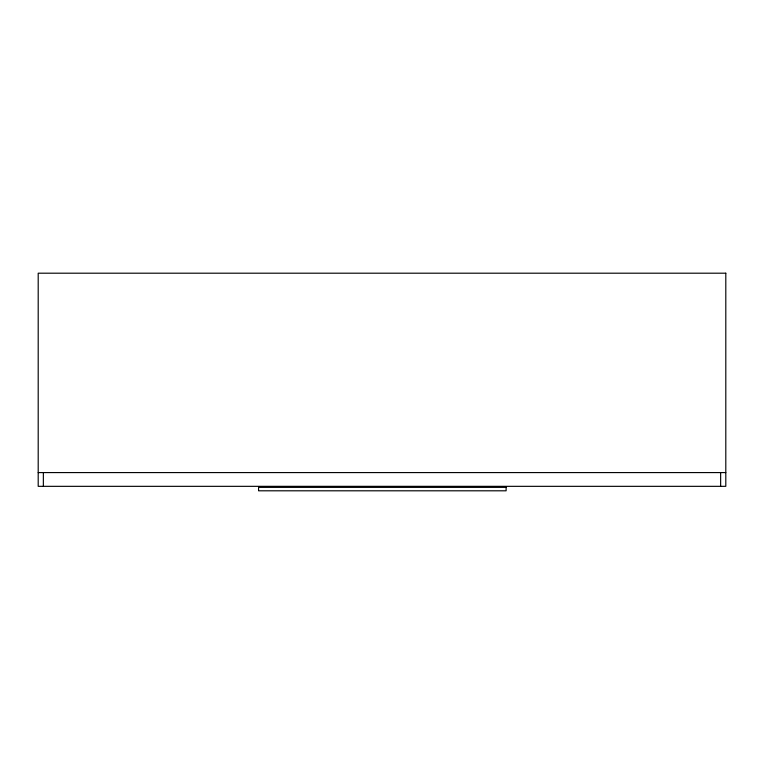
<?xml version="1.0" encoding="UTF-8"?>
<svg xmlns="http://www.w3.org/2000/svg" width="764" height="764" viewBox="0 0 764 764"><rect width="100%" height="100%" fill="white"/><g stroke="black" fill="none" stroke-linecap="round" stroke-linejoin="round"><path stroke-width="1.15" d="M38.2 472.582L725.8 472.582M720.643 472.582L720.643 486.334M43.357 472.582L43.357 486.334M725.8 273.197L38.2 273.197L38.2 486.334L725.8 486.334L725.8 273.197M506.112 487.365L258.576 487.365L258.576 490.803L506.112 490.803L506.112 487.365"/></g></svg>
